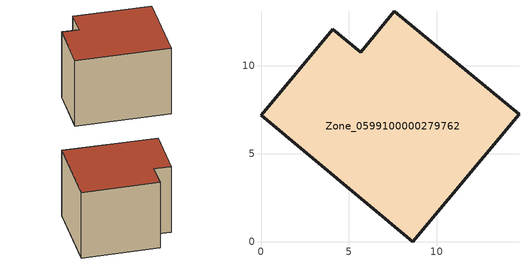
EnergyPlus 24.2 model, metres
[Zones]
Zone_0599100000279762
 floor ground (C_G): 8.64,0 0,7.19 4.09,12.09 5.68,10.78 7.6,13.11 14.69,7.24 z0
 wall outside (C_F): 8.64,0 14.69,7.24 7.6,13.11 5.68,10.78 4.09,12.09 0,7.19 8.64,0 z0:8.69
 roof outside (C_R): 0,7.19 8.64,0 14.69,7.24 7.6,13.11 5.68,10.78 4.09,12.09 z8.69
[BUILDING]
Pand.0599100000279762: North Axis=0; Terrain=City; Loads Convergence Tolerance Value=0.04; Temperature Convergence Tolerance Value=0.4; Solar Distribution=FullExterior; Maximum Number of Warmup Days=25; Minimum Number of Warmup Days=1
[Site:Location]
Rotterdam.The.Hague.AP_ZH_NLD Design_Conditions: Latitude=51.96; Longitude=4.45; Time Zone=1; Elevation=-4.5
[SITE:GROUNDTEMPERATURE:BUILDINGSURFACE]
18, 18, 18, 18, 18, 18, 18, 18, 18, 18, 18, 18
[MATERIAL] Thermal Absorptance=0.9; Solar Absorptance=0.7; Visible Absorptance=0.7
Name | Roughness | Thickness | Conductivity | Density | Specific Heat
G.TC.1946-1964 | MediumSmooth | 0.15 | 1 | 540 | 1210
F.TC.1946-1964 | Rough | 0.3 | 0.857143 | 1920 | 840
R.TC.1946-1964 | MediumRough | 0.2 | 0.235294 | 1500 | 1000
[CONSTRUCTION]
C_G: G.TC.1946-1964
C_F: F.TC.1946-1964
C_R: R.TC.1946-1964
[ZONE]
Zone_0599100000279762: Type=1; Multiplier=1; Ceiling Height=Autocalculate; Volume=Autocalculate; Floor Area=autocalculate; Part of Total Floor Area=Yes
[ZONEINFILTRATION:DESIGNFLOWRATE]
Infil_Zone_0599100000279762: Zone or ZoneList or Space or SpaceList=Zone_0599100000279762; Schedule=AlwaysOn; Design Flow Rate Calculation Method=Flow/Area; Flow Rate per Floor Area=0.003; Constant Term Coefficient=1; Temperature Term Coefficient=0; Velocity Term Coefficient=0; Velocity Squared Term Coefficient=0
[HVACTEMPLATE:ZONE:IDEALLOADSAIRSYSTEM]
Zone_0599100000279762: Maximum Heating Supply Air Temperature=50; Minimum Cooling Supply Air Temperature=13; Maximum Heating Supply Air Humidity Ratio=0.0156; Minimum Cooling Supply Air Humidity Ratio=0.0077; Heating Limit=NoLimit; Cooling Limit=NoLimit; Dehumidification Control Type=ConstantSensibleHeatRatio; Cooling Sensible Heat Ratio=0.7; Dehumidification Setpoint=60; Humidification Control Type=None; Humidification Setpoint=30; Outdoor Air Method=None; Outdoor Air Flow Rate per Person=0.00944; Outdoor Air Flow Rate per Zone Floor Area=0; Outdoor Air Flow Rate per Zone=0; Demand Controlled Ventilation Type=None; Outdoor Air Economizer Type=NoEconomizer; Heat Recovery Type=None; Sensible Heat Recovery Effectiveness=0.7; Latent Heat Recovery Effectiveness=0.65
[ZONECONTROL:THERMOSTAT]
ThermostatControl_Zone_0599100000279762: Zone or ZoneList=Zone_0599100000279762; Control Type Schedule=DualSetpointControlType; Control 1=Thermostat_Zone_0599100000279762; Temperature Difference Between Cutout And Setpoint=0
[THERMOSTATSETPOINT:DUALSETPOINT]
Thermostat_Zone_0599100000279762: Heating Setpoint Temperature Schedule=HeatingSetpoint_Zone_0599100000279762; Cooling Setpoint Temperature Schedule=CoolingSetpoint_Zone_0599100000279762
[SCHEDULE:COMPACT]
HeatingSetpoint_Zone_0599100000279762: Through: 12/31, For: AllDays, Until: 24:00, 21
CoolingSetpoint_Zone_0599100000279762: Through: 12/31, For: AllDays, Until: 24:00, 24
DualSetpointControlType: Through: 12/31, For: AllDays, Until: 24:00, 4
AlwaysOn: Through: 12/31, For: AllDays, Until: 24:00, 1
